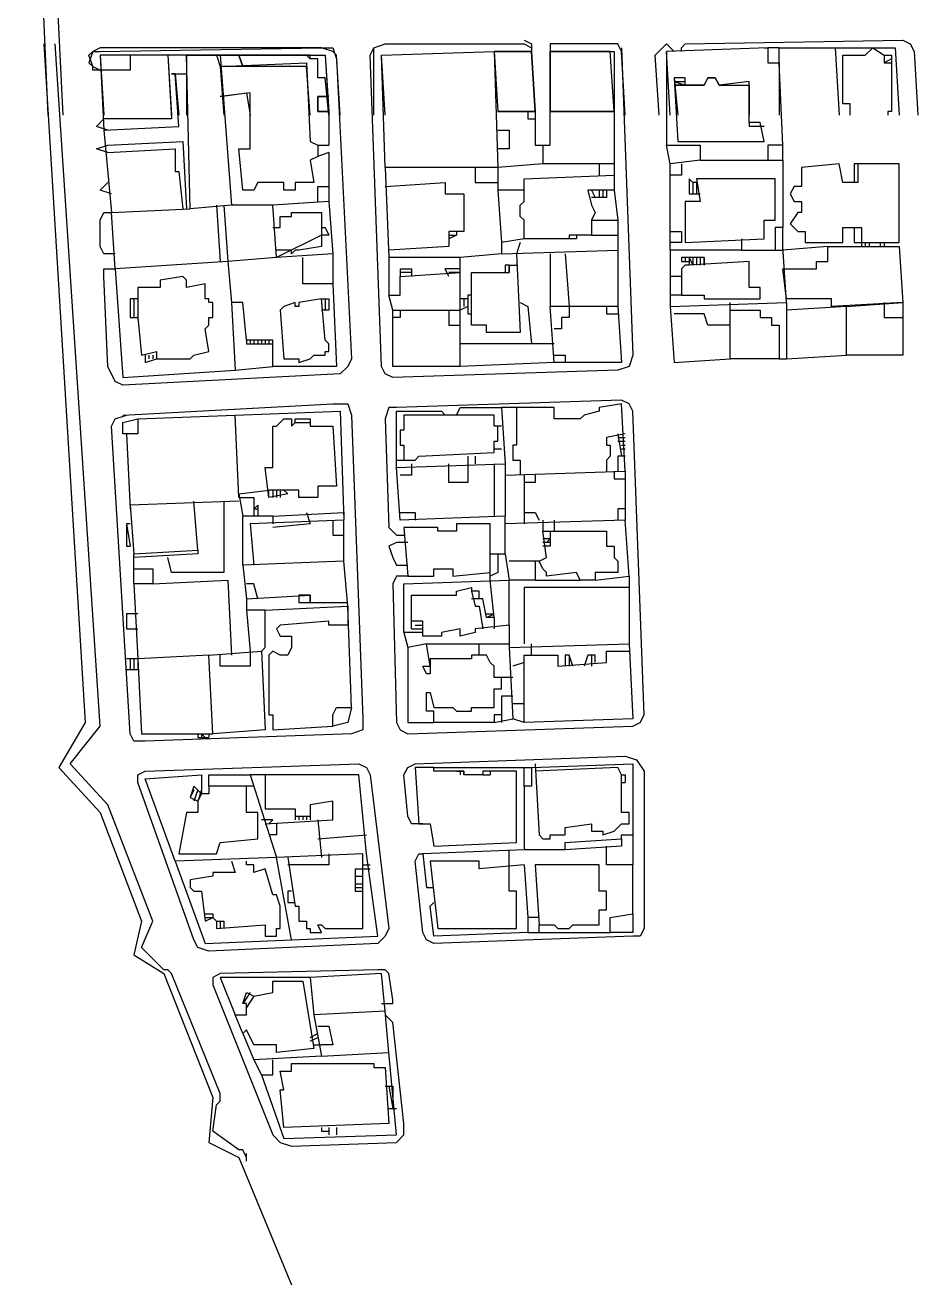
# Model space of a CAD drawing. Extents: x 636135 to 636995, y 811025 to 813508.
# Drawn here: x 636184 to 636422, y 811176 to 811512 of the extents above; entities that cross this region are included whole.
import ezdxf

# ---------------------------------------------------------------- set-up
doc = ezdxf.new("R2010")
doc.units = 0
for name, color, linetype in [('BLOCK', 7, 'CONTINUOUS'), ('BUILD', 3, 'CONTINUOUS'), ('ROADFAC', 4, 'CONTINUOUS')]:
    doc.layers.add(name, color=color, linetype=linetype)

msp = doc.modelspace()

# ---------------------------------------------------------------- linework, layer by layer
at = {"layer": 'BLOCK'}
for points in [[(636317, 811508), (636319, 811507), (636319, 811505)], [(636360, 811507), (636418, 811508)], [(636418, 811508), (636420, 811507), (636421, 811505)], [(636202, 811505), (636201, 811502)], [(636201, 811504), (636202, 811505), (636204, 811505)], [(636202, 811501), (636201, 811504)], [(636204, 811506), (636202, 811505), (636202, 811505)], [(636263, 811506), (636204, 811506)], [(636204, 811505), (636263, 811506)], [(636267, 811504), (636266, 811505), (636263, 811506)], [(636263, 811506), (636266, 811506), (636267, 811503)], [(636268, 811488), (636267, 811504)], [(636276, 811504), (636277, 811506), (636280, 811507)], [(636279, 811421), (636276, 811504)], [(636277, 811503), (636277, 811506), (636280, 811507)], [(636280, 811507), (636317, 811507)], [(636317, 811507), (636319, 811506), (636319, 811505)], [(636326, 811507), (636324, 811507), (636324, 811505)], [(636325, 811507), (636324, 811507), (636324, 811505)], [(636340, 811507), (636326, 811507)], [(636343, 811505), (636342, 811507), (636340, 811507)], [(636343, 811506), (636346, 811424)], [(636344, 811488), (636343, 811505)], [(636352, 811504), (636355, 811507), (636357, 811505)], [(636353, 811488), (636352, 811504)], [(636359, 811505), (636359, 811506), (636360, 811507)], [(636421, 811505), (636422, 811488)], [(636201, 811502), (636202, 811501), (636204, 811500)], [(636203, 811500), (636202, 811500), (636202, 811501)], [(636267, 811503), (636271, 811423)], [(636277, 811488), (636277, 811503)], [(636204, 811500), (636203, 811500)], [(636206, 811484), (636203, 811485), (636205, 811487)], [(636206, 811478), (636203, 811479), (636206, 811480)], [(636207, 811467), (636204, 811468), (636206, 811470)], [(636204, 811460), (636205, 811462), (636207, 811462)], [(636204, 811453), (636204, 811460)], [(636208, 811451), (636205, 811451), (636204, 811453)], [(636205, 811445), (636205, 811447), (636208, 811447)], [(636206, 811421), (636205, 811445)], [(636346, 811424), (636345, 811421), (636342, 811420)], [(636210, 811416), (636208, 811417), (636206, 811421)], [(636271, 811423), (636270, 811421), (636268, 811419)], [(636282, 811418), (636280, 811419), (636279, 811421)], [(636342, 811420), (636282, 811418)], [(636268, 811419), (636210, 811416)], [(636210, 811408), (636266, 811411)], [(636266, 811411), (636270, 811411), (636271, 811408)], [(636283, 811410), (636281, 811410), (636280, 811407)], [(636343, 811412), (636283, 811410)], [(636346, 811409), (636345, 811411), (636343, 811412)], [(636207, 811405), (636208, 811407), (636211, 811408)], [(636271, 811408), (636274, 811327)], [(636280, 811407), (636281, 811378)], [(636349, 811328), (636346, 811409)], [(636212, 811323), (636207, 811405)], [(636281, 811378), (636283, 811376), (636285, 811376)], [(636286, 811374), (636283, 811374), (636281, 811373)], [(636281, 811373), (636282, 811370)], [(636282, 811370), (636283, 811368), (636286, 811368)], [(636286, 811365), (636283, 811365), (636282, 811363)], [(636282, 811363), (636283, 811326)], [(636274, 811327), (636274, 811324), (636271, 811323)], [(636283, 811326), (636284, 811324), (636286, 811323)], [(636346, 811325), (636348, 811326), (636349, 811328)], [(636216, 811321), (636213, 811321), (636212, 811323)], [(636271, 811323), (636216, 811321)], [(636286, 811323), (636346, 811325)], [(636288, 811315), (636344, 811317)], [(636344, 811317), (636347, 811316), (636349, 811313)], [(636214, 811310), (636214, 811312), (636216, 811313)], [(636216, 811313), (636273, 811315)], [(636273, 811315), (636275, 811314), (636276, 811312)], [(636285, 811312), (636286, 811314), (636288, 811315)], [(636349, 811313), (636349, 811271)], [(636229, 811268), (636214, 811310)], [(636276, 811312), (636281, 811271)], [(636286, 811301), (636285, 811312)], [(636290, 811299), (636287, 811299), (636286, 811301)], [(636288, 811289), (636289, 811291), (636290, 811291)], [(636290, 811270), (636288, 811289)], [(636281, 811271), (636280, 811269), (636278, 811267)], [(636293, 811267), (636291, 811268), (636290, 811270)], [(636346, 811269), (636293, 811267)], [(636349, 811271), (636348, 811269), (636346, 811269)], [(636233, 811265), (636230, 811266), (636229, 811268)], [(636278, 811267), (636233, 811265)], [(636236, 811259), (636234, 811258), (636234, 811256)], [(636278, 811260), (636236, 811259)], [(636281, 811259), (636280, 811260), (636278, 811260)], [(636282, 811252), (636281, 811259)], [(636234, 811256), (636250, 811216)], [(636281, 811251), (636282, 811251), (636282, 811252)], [(636279, 811251), (636281, 811251)], [(636282, 811246), (636281, 811247), (636280, 811248)], [(636285, 811219), (636282, 811246)], [(636283, 811214), (636285, 811216), (636285, 811219)], [(636250, 811216), (636252, 811214), (636255, 811213)], [(636255, 811213), (636283, 811214)]]:
    msp.add_lwpolyline(points, dxfattribs=at)
at = {"layer": 'BUILD'}
for points in [[(636227, 811504), (636204, 811504), (636205, 811488)], [(636227, 811504), (636204, 811504), (636205, 811484), (636225, 811485), (636224, 811499)], [(636212, 811504), (636212, 811500), (636204, 811500)], [(636212, 811504), (636212, 811500), (636205, 811500)], [(636222, 811504), (636223, 811487), (636205, 811487)], [(636222, 811504), (636223, 811488)], [(636235, 811504), (636227, 811504), (636227, 811488)], [(636227, 811504), (636236, 811504), (636239, 811464), (636228, 811463), (636227, 811504)], [(636242, 811501), (636241, 811504), (636235, 811504), (636236, 811501)], [(636236, 811504), (636241, 811504), (636242, 811501)], [(636260, 811504), (636241, 811504)], [(636241, 811504), (636259, 811504)], [(636259, 811504), (636264, 811504), (636265, 811489), (636262, 811489), (636262, 811493), (636265, 811493)], [(636264, 811498), (636262, 811498), (636262, 811503), (636260, 811503), (636259, 811504)], [(636265, 811488), (636264, 811498), (636262, 811498), (636262, 811503), (636260, 811503), (636260, 811504), (636264, 811504), (636265, 811488)], [(636279, 811504), (636309, 811505)], [(636304, 811474), (636280, 811474), (636279, 811504), (636309, 811505)], [(636280, 811488), (636279, 811504)], [(636309, 811505), (636310, 811474), (636304, 811474)], [(636319, 811505), (636309, 811505), (636310, 811489), (636320, 811489), (636319, 811505)], [(636309, 811505), (636319, 811505), (636320, 811489), (636310, 811489)], [(636324, 811505), (636341, 811505), (636341, 811489), (636324, 811489), (636324, 811505)], [(636341, 811489), (636340, 811505), (636324, 811505), (636324, 811489)], [(636382, 811506), (636355, 811505)], [(636382, 811506), (636355, 811505)], [(636356, 811488), (636355, 811505)], [(636355, 811505), (636355, 811480)], [(636381, 811506), (636382, 811506), (636382, 811502), (636385, 811502), (636385, 811506), (636382, 811506)], [(636385, 811506), (636382, 811506), (636382, 811502), (636385, 811502), (636385, 811506)], [(636385, 811506), (636400, 811506)], [(636400, 811506), (636416, 811506), (636417, 811488)], [(636400, 811506), (636401, 811488)], [(636404, 811488), (636404, 811491), (636402, 811491), (636402, 811504), (636408, 811504)], [(636408, 811504), (636410, 811506), (636413, 811504)], [(636413, 811504), (636415, 811504), (636415, 811489), (636414, 811489), (636414, 811488)], [(636413, 811504), (636413, 811502), (636415, 811502)], [(636413, 811504), (636415, 811504)], [(636236, 811501), (636259, 811502), (636260, 811481), (636262, 811480), (636262, 811477), (636260, 811476), (636261, 811470), (636256, 811470), (636256, 811468), (636253, 811468), (636253, 811470), (636246, 811470), (636245, 811468), (636242, 811468), (636241, 811479), (636244, 811479), (636244, 811494), (636236, 811493)], [(636260, 811488), (636259, 811501), (636236, 811501), (636237, 811488)], [(636385, 811502), (636385, 811488)], [(636386, 811480), (636385, 811502)], [(636415, 811503), (636413, 811502)], [(636223, 811499), (636227, 811499)], [(636224, 811499), (636223, 811499)], [(636224, 811499), (636225, 811488)], [(636224, 811499), (636227, 811499)], [(636360, 811496), (636360, 811498), (636357, 811498), (636358, 811488)], [(636357, 811498), (636358, 811481), (636381, 811481), (636380, 811486), (636377, 811486), (636377, 811497), (636369, 811496), (636368, 811498), (636366, 811498), (636365, 811496), (636360, 811496), (636360, 811498), (636357, 811498)], [(636360, 811496), (636365, 811496), (636366, 811498), (636368, 811498), (636369, 811496), (636377, 811496), (636377, 811488)], [(636236, 811493), (636243, 811494), (636244, 811488)], [(636357, 811497), (636360, 811496)], [(636357, 811497), (636360, 811497)], [(636360, 811496), (636357, 811496)], [(636357, 811496), (636360, 811496)], [(636265, 811493), (636262, 811493), (636262, 811489), (636265, 811489)], [(636265, 811489), (636265, 811480)], [(636320, 811489), (636320, 811480), (636322, 811480), (636322, 811475), (636310, 811474)], [(636318, 811489), (636318, 811487), (636320, 811487)], [(636322, 811480), (636324, 811480), (636324, 811489), (636341, 811489), (636341, 811475), (636322, 811475)], [(636205, 811484), (636207, 811462)], [(636310, 811484), (636313, 811484), (636313, 811479), (636310, 811479)], [(636377, 811486), (636377, 811485)], [(636381, 811485), (636377, 811485)], [(636206, 811480), (636226, 811481), (636227, 811463)], [(636206, 811478), (636224, 811479), (636224, 811473), (636225, 811473), (636226, 811463)], [(636262, 811480), (636265, 811480)], [(636265, 811478), (636262, 811477)], [(636265, 811478), (636265, 811469)], [(636355, 811480), (636364, 811480), (636364, 811476), (636356, 811475), (636355, 811480)], [(636386, 811480), (636382, 811480), (636382, 811476), (636386, 811476), (636386, 811480)], [(636280, 811474), (636281, 811450)], [(636304, 811474), (636304, 811470), (636310, 811470)], [(636310, 811474), (636310, 811468)], [(636341, 811475), (636341, 811468), (636334, 811468), (636335, 811464)], [(636337, 811475), (636337, 811472)], [(636359, 811475), (636359, 811472), (636356, 811472), (636356, 811475)], [(636364, 811476), (636382, 811476)], [(636386, 811476), (636386, 811458)], [(636417, 811475), (636405, 811475), (636405, 811470), (636402, 811470), (636401, 811475), (636391, 811474), (636391, 811469), (636389, 811469)], [(636390, 811457), (636392, 811457), (636392, 811454), (636402, 811454), (636402, 811458), (636407, 811458), (636407, 811454), (636417, 811454), (636417, 811475)], [(636406, 811475), (636405, 811475)], [(636406, 811475), (636406, 811470)], [(636335, 811460), (636335, 811456), (636329, 811456), (636329, 811455), (636317, 811455), (636317, 811460), (636316, 811461), (636316, 811464), (636317, 811465), (636317, 811471), (636341, 811472)], [(636356, 811457), (636356, 811472)], [(636363, 811471), (636364, 811465), (636360, 811465), (636360, 811454), (636381, 811455), (636381, 811460), (636384, 811460), (636384, 811471), (636363, 811471)], [(636363, 811470), (636362, 811470), (636361, 811471), (636361, 811467), (636362, 811467), (636364, 811467)], [(636262, 811465), (636262, 811469), (636265, 811469), (636265, 811465), (636250, 811464)], [(636280, 811469), (636296, 811470), (636296, 811467), (636301, 811467), (636301, 811457), (636297, 811457), (636297, 811453), (636281, 811452)], [(636317, 811468), (636310, 811468)], [(636310, 811468), (636311, 811454)], [(636339, 811468), (636339, 811466), (636335, 811466)], [(636335, 811468), (636336, 811466)], [(636337, 811468), (636337, 811466)], [(636337, 811468), (636337, 811466)], [(636338, 811468), (636338, 811466)], [(636341, 811468), (636342, 811460)], [(636362, 811470), (636362, 811467)], [(636363, 811470), (636363, 811467)], [(636389, 811469), (636388, 811467), (636389, 811465)], [(636406, 811470), (636405, 811470)], [(636235, 811464), (636236, 811449)], [(636237, 811464), (636238, 811449)], [(636250, 811464), (636239, 811464)], [(636265, 811465), (636266, 811451), (636251, 811450), (636250, 811464)], [(636335, 811464), (636336, 811462), (636335, 811460)], [(636389, 811465), (636391, 811465), (636391, 811462), (636390, 811462)], [(636208, 811447), (636207, 811462), (636228, 811463)], [(636250, 811458), (636252, 811458), (636252, 811461), (636255, 811461), (636255, 811462), (636263, 811462), (636263, 811453), (636257, 811452), (636256, 811452), (636255, 811451), (636255, 811452), (636251, 811452)], [(636390, 811462), (636388, 811459), (636390, 811457)], [(636263, 811458), (636264, 811458), (636265, 811456), (636263, 811456)], [(636299, 811457), (636299, 811456), (636297, 811455)], [(636335, 811460), (636342, 811460)], [(636342, 811460), (636342, 811456)], [(636356, 811457), (636359, 811457), (636359, 811454), (636356, 811454), (636356, 811457)], [(636386, 811458), (636384, 811458)], [(636384, 811458), (636384, 811452)], [(636386, 811452), (636386, 811458)], [(636405, 811458), (636405, 811454)], [(636263, 811456), (636251, 811450), (636238, 811449)], [(636297, 811456), (636299, 811456)], [(636317, 811455), (636311, 811454)], [(636311, 811454), (636311, 811451)], [(636316, 811454), (636315, 811451)], [(636331, 811456), (636331, 811455), (636329, 811455)], [(636335, 811456), (636342, 811456)], [(636342, 811456), (636342, 811452)], [(636356, 811452), (636356, 811454)], [(636375, 811455), (636375, 811452)], [(636405, 811454), (636407, 811454)], [(636407, 811454), (636407, 811453)], [(636408, 811454), (636408, 811453)], [(636409, 811454), (636409, 811453)], [(636412, 811454), (636412, 811453)], [(636413, 811454), (636413, 811453)], [(636266, 811451), (636266, 811443), (636258, 811443), (636258, 811450)], [(636311, 811451), (636300, 811450)], [(636315, 811451), (636316, 811430), (636307, 811430), (636307, 811432), (636303, 811432), (636303, 811446), (636313, 811446), (636313, 811448), (636315, 811448)], [(636311, 811451), (636342, 811452)], [(636342, 811452), (636342, 811437), (636324, 811437)], [(636324, 811451), (636324, 811437)], [(636328, 811451), (636329, 811437)], [(636356, 811452), (636356, 811437)], [(636375, 811452), (636356, 811452)], [(636375, 811452), (636384, 811452)], [(636384, 811452), (636386, 811452)], [(636386, 811447), (636395, 811447), (636395, 811449), (636398, 811449), (636398, 811453), (636417, 811453), (636418, 811438), (636399, 811437), (636399, 811439), (636387, 811439), (636386, 811447)], [(636398, 811453), (636386, 811452)], [(636387, 811438), (636386, 811453)], [(636238, 811449), (636208, 811447)], [(636208, 811447), (636210, 811418), (636240, 811420)], [(636238, 811449), (636239, 811438)], [(636281, 811450), (636281, 811440)], [(636300, 811450), (636281, 811450)], [(636284, 811447), (636287, 811447)], [(636284, 811447), (636284, 811445)], [(636287, 811447), (636287, 811445)], [(636300, 811447), (636296, 811447)], [(636297, 811445), (636296, 811447)], [(636325, 811422), (636300, 811421), (636300, 811450)], [(636313, 811448), (636312, 811448), (636312, 811446)], [(636313, 811448), (636313, 811446)], [(636359, 811450), (636359, 811449), (636361, 811449), (636361, 811448), (636360, 811448), (636359, 811447), (636359, 811440), (636365, 811440), (636365, 811439), (636380, 811439), (636380, 811442), (636377, 811442), (636377, 811449), (636361, 811448)], [(636365, 811448), (636365, 811450), (636359, 811450)], [(636359, 811450), (636359, 811449)], [(636360, 811450), (636360, 811449)], [(636361, 811450), (636361, 811449)], [(636361, 811450), (636362, 811448)], [(636362, 811450), (636362, 811448)], [(636363, 811450), (636363, 811448)], [(636364, 811450), (636364, 811448)], [(636365, 811450), (636365, 811448)], [(636232, 811443), (636227, 811442), (636227, 811444), (636226, 811445), (636220, 811444), (636220, 811443), (636220, 811442), (636214, 811442), (636214, 811439), (636212, 811439), (636212, 811434), (636214, 811434), (636215, 811424), (636219, 811425), (636219, 811423), (636228, 811423), (636229, 811424), (636233, 811425), (636232, 811431), (636233, 811432), (636233, 811434), (636234, 811434), (636234, 811438), (636233, 811438), (636233, 811439), (636232, 811439), (636232, 811443)], [(636282, 811436), (636281, 811440), (636284, 811440), (636284, 811445), (636300, 811446)], [(636287, 811446), (636284, 811446)], [(636300, 811446), (636297, 811446)], [(636359, 811445), (636356, 811445)], [(636266, 811443), (636267, 811421), (636250, 811421)], [(636303, 811440), (636302, 811440), (636302, 811435), (636303, 811435)], [(636359, 811440), (636356, 811440)], [(636213, 811439), (636213, 811434)], [(636214, 811439), (636214, 811434)], [(636250, 811421), (636250, 811428), (636243, 811428), (636242, 811438), (636239, 811438), (636240, 811420), (636250, 811421)], [(636263, 811439), (636257, 811438), (636257, 811437), (636256, 811437), (636256, 811438), (636253, 811437), (636252, 811436), (636253, 811423), (636257, 811423), (636257, 811422), (636260, 811423), (636261, 811424), (636264, 811424), (636264, 811425), (636265, 811425), (636265, 811427), (636264, 811428), (636263, 811439), (636265, 811439), (636265, 811436), (636263, 811436)], [(636264, 811439), (636264, 811436)], [(636264, 811439), (636264, 811436)], [(636302, 811439), (636300, 811439)], [(636302, 811437), (636300, 811436)], [(636301, 811439), (636301, 811437)], [(636302, 811439), (636302, 811437)], [(636316, 811438), (636318, 811437)], [(636318, 811437), (636319, 811427)], [(636342, 811437), (636343, 811422), (636325, 811422), (636324, 811437)], [(636329, 811437), (636329, 811434), (636327, 811434), (636327, 811431), (636325, 811431)], [(636339, 811437), (636339, 811435), (636342, 811435)], [(636356, 811437), (636387, 811438)], [(636356, 811437), (636357, 811422), (636372, 811423), (636372, 811432), (636366, 811432), (636365, 811435), (636357, 811435)], [(636372, 811436), (636372, 811438)], [(636387, 811438), (636387, 811423), (636403, 811424), (636403, 811437), (636387, 811436)], [(636403, 811437), (636418, 811438), (636418, 811424), (636403, 811424)], [(636413, 811438), (636413, 811434), (636418, 811434)], [(636300, 811421), (636282, 811421), (636282, 811436), (636300, 811436)], [(636284, 811436), (636284, 811434), (636282, 811434)], [(636297, 811436), (636297, 811432), (636300, 811432)], [(636372, 811432), (636372, 811436), (636380, 811436), (636380, 811434), (636383, 811434), (636383, 811432), (636385, 811432), (636385, 811423), (636372, 811423)], [(636243, 811428), (636243, 811427), (636250, 811427)], [(636244, 811428), (636244, 811427)], [(636245, 811428), (636245, 811427)], [(636246, 811428), (636246, 811427)], [(636247, 811428), (636247, 811427)], [(636248, 811428), (636248, 811427)], [(636249, 811428), (636249, 811427)], [(636325, 811427), (636300, 811427)], [(636216, 811424), (636216, 811422), (636219, 811423)], [(636217, 811424), (636217, 811423)], [(636218, 811424), (636218, 811423)], [(636325, 811424), (636328, 811424), (636328, 811422)], [(636385, 811423), (636387, 811423)], [(636299, 811408), (636300, 811410), (636311, 811410)], [(636312, 811392), (636344, 811393), (636343, 811411), (636337, 811410), (636337, 811409), (636333, 811408), (636332, 811407), (636325, 811407), (636325, 811410), (636311, 811410)], [(636311, 811410), (636312, 811395)], [(636315, 811410), (636315, 811400), (636314, 811400), (636314, 811396), (636316, 811396), (636316, 811392)], [(636210, 811406), (636214, 811407), (636214, 811403), (636210, 811403), (636210, 811406)], [(636214, 811407), (636240, 811408)], [(636241, 811386), (636240, 811408), (636268, 811409), (636269, 811380)], [(636249, 811386), (636248, 811394), (636250, 811394), (636250, 811405), (636251, 811405), (636253, 811407), (636255, 811407), (636255, 811405), (636256, 811406), (636256, 811407), (636260, 811407), (636260, 811405), (636266, 811405), (636267, 811389), (636262, 811389), (636262, 811386), (636257, 811386), (636257, 811388), (636253, 811388), (636254, 811387), (636249, 811386), (636249, 811388)], [(636283, 811396), (636283, 811409), (636295, 811409), (636296, 811408)], [(636311, 811405), (636309, 811405), (636309, 811408), (636285, 811408), (636285, 811404), (636284, 811404), (636284, 811400), (636285, 811400), (636285, 811396)], [(636256, 811406), (636260, 811406)], [(636256, 811406), (636260, 811406)], [(636283, 811394), (636283, 811396), (636288, 811396), (636289, 811397), (636309, 811398), (636309, 811401), (636310, 811401), (636310, 811405)], [(636211, 811403), (636212, 811383)], [(636344, 811403), (636339, 811402), (636339, 811400), (636340, 811400), (636340, 811397), (636339, 811396), (636339, 811393)], [(636342, 811403), (636343, 811397)], [(636342, 811402), (636344, 811402)], [(636342, 811401), (636344, 811401)], [(636343, 811400), (636344, 811400)], [(636302, 811397), (636302, 811395)], [(636304, 811397), (636304, 811395)], [(636309, 811399), (636311, 811399)], [(636344, 811397), (636342, 811397)], [(636342, 811397), (636342, 811393)], [(636343, 811399), (636344, 811399)], [(636312, 811381), (636284, 811380), (636283, 811394), (636312, 811395), (636312, 811381)], [(636287, 811395), (636287, 811392), (636284, 811392)], [(636302, 811395), (636302, 811390), (636297, 811390), (636297, 811395)], [(636309, 811395), (636309, 811381)], [(636344, 811393), (636344, 811380), (636312, 811379), (636312, 811381)], [(636341, 811393), (636341, 811391), (636344, 811391)], [(636317, 811392), (636317, 811379)], [(636320, 811392), (636320, 811390), (636317, 811390)], [(636241, 811387), (636249, 811388)], [(636241, 811387), (636242, 811381)], [(636253, 811388), (636249, 811388)], [(636250, 811388), (636250, 811386)], [(636251, 811388), (636251, 811386)], [(636252, 811388), (636252, 811386)], [(636241, 811385), (636212, 811384), (636213, 811371), (636230, 811372), (636229, 811385)], [(636237, 811385), (636237, 811366), (636223, 811366), (636222, 811370)], [(636241, 811386), (636245, 811386)], [(636245, 811386), (636245, 811381)], [(636245, 811383), (636246, 811384)], [(636245, 811383), (636246, 811383)], [(636246, 811384), (636246, 811381)], [(636344, 811383), (636342, 811383), (636342, 811380)], [(636250, 811381), (636242, 811381)], [(636242, 811368), (636242, 811381)], [(636269, 811369), (636269, 811380), (636244, 811379), (636245, 811368)], [(636250, 811381), (636269, 811382)], [(636250, 811381), (636250, 811379)], [(636259, 811382), (636260, 811379)], [(636266, 811380), (636266, 811376), (636269, 811376)], [(636269, 811382), (636269, 811380)], [(636284, 811382), (636288, 811382), (636288, 811380)], [(636317, 811382), (636320, 811382), (636321, 811380)], [(636322, 811380), (636322, 811377), (636339, 811377), (636339, 811373), (636341, 811373), (636341, 811370), (636342, 811369), (636342, 811366), (636336, 811366), (636336, 811364), (636332, 811364), (636331, 811366), (636323, 811365), (636323, 811366), (636322, 811367), (636321, 811369), (636323, 811370), (636322, 811377)], [(636325, 811380), (636325, 811377)], [(636336, 811364), (636345, 811365), (636344, 811380)], [(636212, 811379), (636211, 811379), (636211, 811373), (636212, 811373)], [(636211, 811379), (636212, 811373)], [(636260, 811379), (636250, 811378)], [(636308, 811364), (636308, 811379), (636299, 811379), (636299, 811377), (636294, 811377), (636294, 811378), (636285, 811378), (636286, 811365), (636293, 811365), (636293, 811367), (636298, 811367), (636298, 811365), (636308, 811366)], [(636312, 811371), (636312, 811379)], [(636324, 811377), (636324, 811373)], [(636324, 811375), (636322, 811375)], [(636324, 811374), (636322, 811374)], [(636324, 811373), (636322, 811373)], [(636324, 811375), (636323, 811374)], [(636230, 811372), (636230, 811371), (636213, 811370)], [(636213, 811367), (636218, 811367), (636218, 811363), (636213, 811363), (636213, 811371)], [(636308, 811371), (636312, 811371)], [(636310, 811371), (636310, 811366)], [(636312, 811371), (636313, 811364)], [(636270, 811357), (636269, 811369), (636242, 811368), (636243, 811359), (636260, 811360), (636260, 811358), (636270, 811358)], [(636321, 811369), (636313, 811369)], [(636320, 811369), (636320, 811364)], [(636213, 811363), (636214, 811343)], [(636218, 811363), (636238, 811364), (636239, 811344)], [(636245, 811363), (636243, 811363)], [(636246, 811359), (636245, 811363)], [(636285, 811363), (636313, 811364)], [(636285, 811350), (636285, 811363)], [(636310, 811366), (636308, 811365)], [(636309, 811354), (636308, 811364)], [(636320, 811364), (636313, 811364)], [(636313, 811352), (636313, 811364)], [(636320, 811364), (636332, 811364)], [(636345, 811365), (636345, 811347)], [(636260, 811360), (636257, 811360)], [(636257, 811360), (636257, 811358)], [(636260, 811358), (636260, 811360)], [(636313, 811352), (636304, 811351), (636304, 811350), (636300, 811349), (636300, 811351), (636295, 811350), (636295, 811349), (636290, 811349), (636290, 811353), (636287, 811353), (636287, 811360), (636299, 811360), (636299, 811361), (636303, 811362), (636303, 811361), (636304, 811357), (636305, 811357), (636306, 811351)], [(636309, 811354), (636307, 811354), (636306, 811359), (636305, 811359), (636305, 811361), (636303, 811361)], [(636345, 811362), (636317, 811362), (636317, 811347)], [(636243, 811359), (636243, 811356)], [(636247, 811345), (636248, 811346), (636248, 811356), (636243, 811356), (636244, 811345)], [(636248, 811356), (636270, 811357)], [(636249, 811344), (636249, 811328), (636250, 811328), (636250, 811324), (636266, 811325), (636266, 811328), (636267, 811330), (636271, 811330), (636270, 811357)], [(636257, 811358), (636260, 811358)], [(636270, 811357), (636270, 811352)], [(636305, 811359), (636303, 811359)], [(636214, 811355), (636211, 811355), (636211, 811351), (636214, 811351)], [(636270, 811352), (636265, 811352), (636265, 811353), (636252, 811352)], [(636287, 811351), (636287, 811353)], [(636307, 811355), (636309, 811355)], [(636307, 811354), (636309, 811355)], [(636309, 811354), (636309, 811351)], [(636309, 811354), (636309, 811351)], [(636309, 811354), (636309, 811351)], [(636252, 811352), (636251, 811351), (636252, 811349)], [(636290, 811350), (636285, 811350)], [(636285, 811350), (636286, 811346)], [(636287, 811351), (636290, 811351)], [(636288, 811352), (636290, 811352)], [(636313, 811352), (636313, 811347)], [(636252, 811349), (636255, 811349), (636255, 811346), (636254, 811344), (636252, 811344)], [(636314, 811338), (636309, 811338), (636309, 811341), (636308, 811342), (636307, 811344), (636303, 811344), (636303, 811343), (636292, 811343), (636292, 811339), (636291, 811339), (636290, 811341), (636292, 811341), (636291, 811347), (636286, 811346), (636286, 811326), (636293, 811326)], [(636291, 811347), (636305, 811347)], [(636305, 811344), (636305, 811347)], [(636305, 811347), (636313, 811347)], [(636313, 811347), (636313, 811346)], [(636313, 811346), (636345, 811347)], [(636313, 811346), (636314, 811327)], [(636345, 811347), (636346, 811327), (636317, 811326), (636317, 811344), (636326, 811344), (636326, 811341), (636339, 811342), (636339, 811345), (636345, 811345)], [(636319, 811344), (636319, 811347)], [(636214, 811343), (636211, 811343)], [(636212, 811343), (636212, 811340)], [(636213, 811343), (636213, 811340)], [(636213, 811343), (636213, 811340)], [(636233, 811344), (636214, 811343), (636215, 811323), (636234, 811323), (636233, 811344)], [(636214, 811343), (636214, 811340)], [(636233, 811344), (636247, 811345), (636248, 811324), (636234, 811323)], [(636244, 811345), (636244, 811341), (636236, 811341), (636236, 811344)], [(636252, 811344), (636250, 811345), (636249, 811344)], [(636330, 811341), (636329, 811344), (636328, 811344), (636328, 811341)], [(636329, 811344), (636329, 811341)], [(636336, 811342), (636336, 811344), (636334, 811344), (636333, 811341)], [(636335, 811344), (636335, 811341)], [(636214, 811340), (636211, 811340)], [(636317, 811342), (636314, 811341)], [(636293, 811326), (636293, 811329), (636291, 811329), (636291, 811334), (636292, 811334), (636293, 811330), (636298, 811330), (636299, 811329), (636303, 811329), (636303, 811330), (636309, 811330), (636309, 811335), (636311, 811335), (636311, 811338)], [(636314, 811333), (636311, 811333), (636311, 811328), (636309, 811328), (636309, 811326), (636314, 811327)], [(636271, 811330), (636270, 811326), (636266, 811325)], [(636317, 811331), (636314, 811331)], [(636309, 811326), (636293, 811326)], [(636311, 811328), (636311, 811326)], [(636317, 811326), (636314, 811327)], [(636230, 811323), (636230, 811322)], [(636231, 811323), (636231, 811322)], [(636231, 811323), (636232, 811322)], [(636233, 811323), (636233, 811322)], [(636230, 811322), (636233, 811322)], [(636293, 811314), (636288, 811314), (636289, 811299), (636292, 811299), (636293, 811293), (636315, 811294), (636315, 811313), (636306, 811313), (636306, 811312), (636301, 811312), (636301, 811313), (636293, 811313), (636293, 811314)], [(636293, 811314), (636317, 811314)], [(636299, 811313), (636301, 811313)], [(636300, 811313), (636300, 811312)], [(636301, 811313), (636301, 811312)], [(636306, 811313), (636306, 811312)], [(636308, 811313), (636308, 811312)], [(636317, 811314), (636319, 811314), (636319, 811309), (636317, 811309), (636317, 811314)], [(636319, 811314), (636346, 811315)], [(636320, 811315), (636321, 811296), (636322, 811295), (636324, 811295), (636324, 811296), (636328, 811296), (636328, 811298), (636335, 811299), (636335, 811297), (636338, 811297), (636338, 811296)], [(636343, 811299), (636345, 811299), (636345, 811302), (636343, 811302), (636343, 811312), (636342, 811314), (636320, 811313)], [(636346, 811315), (636346, 811296)], [(636216, 811311), (636231, 811312)], [(636224, 811289), (636216, 811311)], [(636245, 811309), (636233, 811309), (636233, 811307), (636231, 811307), (636229, 811309), (636228, 811306), (636230, 811305), (636230, 811302), (636227, 811302), (636225, 811291), (636235, 811291), (636236, 811294), (636246, 811295), (636246, 811302), (636243, 811302), (636243, 811309)], [(636231, 811312), (636231, 811307)], [(636233, 811309), (636233, 811312)], [(636233, 811312), (636244, 811312)], [(636275, 811291), (636273, 811312), (636244, 811312)], [(636244, 811312), (636251, 811290)], [(636248, 811312), (636248, 811303), (636256, 811303), (636256, 811300)], [(636306, 811312), (636308, 811312)], [(636317, 811309), (636317, 811292)], [(636343, 811312), (636344, 811312)], [(636343, 811310), (636344, 811310)], [(636344, 811312), (636344, 811310)], [(636229, 811308), (636228, 811306)], [(636230, 811308), (636229, 811305)], [(636231, 811308), (636230, 811305)], [(636231, 811307), (636230, 811305)], [(636248, 811299), (636266, 811300), (636266, 811305), (636260, 811304), (636260, 811300)], [(636250, 811300), (636247, 811300)], [(636250, 811300), (636248, 811300)], [(636250, 811300), (636249, 811299)], [(636251, 811299), (636251, 811296)], [(636256, 811301), (636260, 811301)], [(636257, 811301), (636257, 811300)], [(636258, 811301), (636258, 811300)], [(636258, 811301), (636258, 811300)], [(636259, 811301), (636259, 811300)], [(636262, 811300), (636263, 811290)], [(636338, 811296), (636341, 811297), (636343, 811299)], [(636251, 811296), (636249, 811296)], [(636262, 811295), (636275, 811296)], [(636343, 811295), (636343, 811296)], [(636343, 811296), (636346, 811296)], [(636346, 811296), (636346, 811288)], [(636328, 811294), (636343, 811295)], [(636328, 811292), (636328, 811294)], [(636343, 811293), (636328, 811292)], [(636339, 811288), (636339, 811293)], [(636343, 811295), (636343, 811293)], [(636224, 811289), (636232, 811267), (636255, 811268), (636251, 811290)], [(636251, 811290), (636224, 811289)], [(636239, 811289), (636240, 811286), (636234, 811286), (636234, 811285), (636228, 811284), (636228, 811282)], [(636230, 811281), (636231, 811281), (636232, 811273), (636234, 811274), (636235, 811273), (636235, 811271), (636248, 811272), (636248, 811269), (636251, 811269), (636251, 811271), (636252, 811271), (636252, 811277), (636251, 811280), (636250, 811280), (636248, 811287), (636245, 811286), (636245, 811288), (636243, 811288), (636243, 811289)], [(636254, 811290), (636256, 811277), (636257, 811277), (636257, 811273), (636259, 811273), (636259, 811271), (636260, 811271), (636260, 811270), (636263, 811270), (636262, 811272), (636263, 811272), (636264, 811271), (636274, 811271), (636274, 811291), (636251, 811290)], [(636265, 811291), (636265, 811288), (636254, 811288)], [(636255, 811268), (636278, 811269), (636275, 811291)], [(636317, 811292), (636290, 811291)], [(636290, 811291), (636291, 811282)], [(636317, 811288), (636305, 811287), (636305, 811289), (636292, 811289), (636294, 811271), (636315, 811271), (636315, 811281), (636313, 811281), (636313, 811292)], [(636328, 811292), (636317, 811292)], [(636272, 811287), (636276, 811287)], [(636272, 811287), (636272, 811281)], [(636274, 811288), (636276, 811288)], [(636274, 811287), (636276, 811287)], [(636317, 811288), (636318, 811274)], [(636320, 811288), (636321, 811272), (636325, 811272), (636326, 811271), (636329, 811271), (636330, 811272), (636337, 811272), (636337, 811276), (636339, 811276), (636339, 811281), (636337, 811281), (636337, 811288), (636320, 811288)], [(636346, 811288), (636339, 811288)], [(636346, 811275), (636346, 811288)], [(636272, 811285), (636274, 811285)], [(636272, 811285), (636274, 811285)], [(636272, 811283), (636274, 811283)], [(636228, 811282), (636229, 811281), (636230, 811281)], [(636255, 811281), (636254, 811281)], [(636254, 811281), (636254, 811278)], [(636272, 811282), (636274, 811282)], [(636272, 811281), (636274, 811281)], [(636291, 811282), (636292, 811282), (636293, 811282)], [(636254, 811278), (636256, 811278)], [(636292, 811277), (636292, 811277), (636293, 811278)], [(636318, 811270), (636293, 811269), (636292, 811277)], [(636232, 811275), (636234, 811275)], [(636232, 811274), (636234, 811274)], [(636234, 811275), (636234, 811274)], [(636235, 811273), (636237, 811273)], [(636236, 811273), (636236, 811271)], [(636237, 811273), (636237, 811271)], [(636321, 811274), (636318, 811274), (636318, 811270), (636321, 811270), (636321, 811272)], [(636340, 811274), (636346, 811275), (636346, 811270), (636340, 811270), (636340, 811274)], [(636321, 811270), (636340, 811270)], [(636280, 811249), (636279, 811259), (636260, 811258), (636261, 811248)], [(636260, 811258), (636236, 811258)], [(636236, 811258), (636240, 811248)], [(636240, 811248), (636243, 811248), (636243, 811251), (636242, 811251), (636243, 811254), (636245, 811253), (636250, 811254), (636250, 811257), (636254, 811257), (636258, 811257), (636261, 811239), (636251, 811238), (636251, 811240), (636245, 811240), (636243, 811244), (636242, 811243), (636240, 811248)], [(636244, 811254), (636242, 811251)], [(636245, 811253), (636243, 811250)], [(636281, 811238), (636280, 811249), (636261, 811248), (636263, 811237), (636281, 811238)], [(636242, 811243), (636245, 811236)], [(636260, 811242), (636262, 811243)], [(636260, 811241), (636262, 811242)], [(636262, 811245), (636265, 811245), (636266, 811240), (636263, 811240)], [(636261, 811240), (636263, 811240)], [(636263, 811237), (636245, 811236), (636247, 811232), (636250, 811232), (636250, 811236)], [(636247, 811232), (636253, 811215), (636283, 811216), (636281, 811238)], [(636253, 811218), (636252, 811228), (636253, 811228), (636252, 811233), (636255, 811233), (636255, 811235), (636277, 811235), (636277, 811234), (636280, 811234), (636281, 811219), (636253, 811218)], [(636280, 811229), (636282, 811229)], [(636281, 811229), (636282, 811223)], [(636282, 811229), (636282, 811223)], [(636281, 811223), (636283, 811223)], [(636263, 811218), (636263, 811217)], [(636263, 811217), (636265, 811217)], [(636265, 811218), (636265, 811216)], [(636267, 811218), (636267, 811216)]]:
    msp.add_lwpolyline(points, dxfattribs=at)
at = {"layer": 'ROADFAC'}
for points in [[(636193, 811872), (636192, 811872), (636192, 811870), (636193, 811870), (636184, 811728), (636184, 811626), (636190, 811488)], [(636196, 811868), (636188, 811726), (636187, 811630), (636194, 811488)], [(636189, 811507), (636200, 811326)], [(636204, 811325), (636192, 811507)], [(636200, 811326), (636193, 811314), (636204, 811302)], [(636206, 811304), (636196, 811315), (636204, 811325)], [(636218, 811273), (636206, 811304)], [(636204, 811302), (636215, 811273)], [(636215, 811273), (636213, 811264), (636221, 811259)], [(636223, 811259), (636222, 811260), (636221, 811260), (636215, 811266), (636218, 811273)], [(636221, 811259), (636234, 811226)], [(636236, 811227), (636223, 811259)], [(636234, 811226), (636233, 811214), (636241, 811210)], [(636241, 811212), (636234, 811217), (636235, 811224), (636236, 811225), (636236, 811227)], [(636243, 811210), (636242, 811212), (636241, 811212)], [(636241, 811210), (636255, 811176)], [(636243, 811209), (636243, 811211)], [(636243, 811209), (636243, 811210)]]:
    msp.add_lwpolyline(points, dxfattribs=at)

doc.saveas('drawing.dxf')
